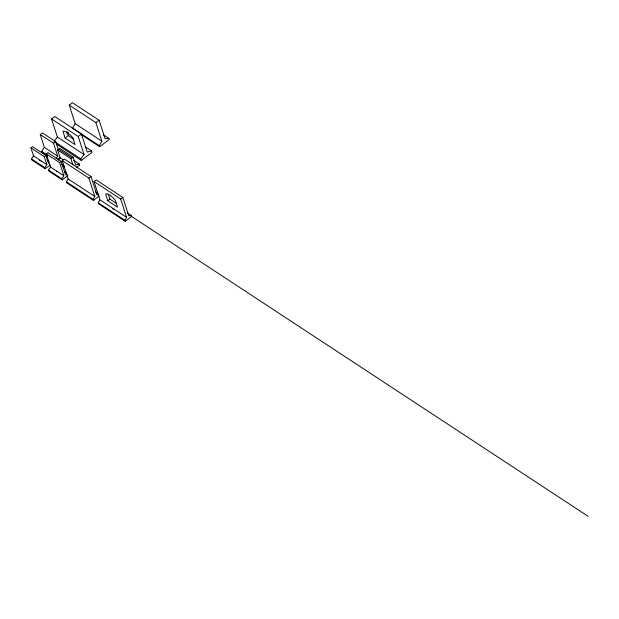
<?xml version="1.0" encoding="UTF-8"?>
<svg xmlns="http://www.w3.org/2000/svg" width="619" height="619" viewBox="0 0 619 619"><rect width="100%" height="100%" fill="white"/><g stroke="black" fill="none" stroke-linecap="round" stroke-linejoin="round"><path stroke-width="0.93" d="M108.952 138.447L105.075 138.788L99.11 120.218L72.454 102.715L69.243 105.122L75.201 123.692L72.647 128.156L99.303 145.666L99.636 146.703L109.284 139.476L108.952 138.447L103.303 134.733M99.303 145.666L101.856 141.202L95.899 122.632L69.243 105.122M99.125 196.122L93.399 200.401L66.751 182.891L66.419 181.862L68.144 178.953L62.264 160.638L64.415 159.052L91.063 176.562L96.943 194.869L98.653 194.66M93.399 200.401L93.074 199.372L94.8 196.463L88.919 178.148L62.264 160.638M98.212 202.753L99.938 199.844L94.065 181.529L96.208 179.936L122.864 197.446L128.744 215.76L131.305 215.443L131.638 216.48L125.2 221.293L98.545 203.783L98.212 202.753L124.868 220.263L125.2 221.293M124.868 220.263L126.593 217.346L120.72 199.039L94.065 181.529M50.178 164.979L45.179 168.724L31.848 159.973L31.515 158.936L33.519 155.841L30.95 147.848L32.559 146.649L45.883 155.4L48.452 163.393M45.179 168.724L44.847 167.695L46.843 164.6L44.274 156.607L30.95 147.848M67.889 175.61L62.171 179.889L48.847 171.13L48.514 170.101L50.51 167.006L46.286 153.852L47.895 152.653L61.227 161.404L65.444 174.558L67.332 174.218M62.171 179.889L61.838 178.86L63.842 175.765L59.617 162.611L46.286 153.852M47.477 155.988L41.991 152.382L41.659 151.346L44.382 147.392L40.243 134.501L42.386 132.892L55.71 141.65L58.472 150.247M56.074 158.526L57.706 156.15L53.567 143.252L40.243 134.501M58.472 160.097L60.105 157.729L57.621 149.991L59.764 148.382L73.096 157.141L75.58 164.878L79.294 164.012L79.627 165.049L76.764 167.184M54.132 141.372L57.389 137.039L51.586 118.987L54.789 116.504L81.445 134.013L87.24 152.073L91.511 150.858L92.007 152.406L81.282 160.429L56.244 143.987M81.282 160.429L80.787 158.882L84.045 154.549L78.242 136.49L51.586 118.987M78.242 136.49L81.445 134.013M53.567 143.252L55.71 141.65M66.821 133.797L68.369 132.644M65.119 138.06L75.069 144.598L72.91 137.875A12.736 4.495 53.2 0 0 62.96 131.336L65.119 138.06L68.33 135.654L66.984 131.452M44.274 156.607L45.883 155.4M95.899 122.632L99.11 120.218M57.466 159.532L60.322 157.388M59.617 162.611L61.227 161.404M57.621 149.991L70.953 158.743L73.096 157.141M107.76 200.711L117.533 207.133L115.382 200.424A12.256 4.325 53.2 0 0 105.601 194.002L107.76 200.711L109.903 199.109L116.666 203.55M88.919 178.148L91.063 176.562M120.72 199.039L122.864 197.446M75.201 123.692L101.856 141.202M81.058 134.493L99.636 146.703M68.09 135.476L73.738 139.19M85.051 146.618L91.511 150.858M57.389 137.039L84.045 154.549M55.749 142.44L80.787 158.882M58.697 149.187L72.021 157.938M73.808 160.414L79.294 164.012M78.056 164.02L79.627 165.049M44.382 147.392L57.706 156.15M60.105 157.729L63.246 159.787M41.659 151.346L46.363 154.441M61.304 164.252L64.446 166.318M62.426 165.799L64.771 167.347M47.361 160.306L48.924 161.335M64.353 171.471L66.705 173.011M95.465 191.905L97.887 193.499M127.266 212.797L131.305 215.443M130.021 215.42L588.05 516.285M33.519 155.841L46.843 164.6M50.51 167.006L63.842 175.765M68.144 178.953L94.8 196.463M99.938 199.844L126.593 217.346M31.515 158.936L44.847 167.695M48.514 170.101L61.838 178.86M66.419 181.862L93.074 199.372M108.286 194.08L109.903 199.109M70.953 158.743L72.88 164.762M114.445 209.709A1.648 1.076 -17.8 0 1 114.035 209.717M113.014 209.044A1.648 1.076 -17.8 0 1 112.998 208.758M56.631 171.734A1.648 1.076 -17.8 0 1 56.724 171.44M41.504 161.435A1.648 1.076 -17.8 0 1 41.086 161.52M39.639 160.569A1.648 1.076 -17.8 0 1 39.732 160.275"/></g></svg>
